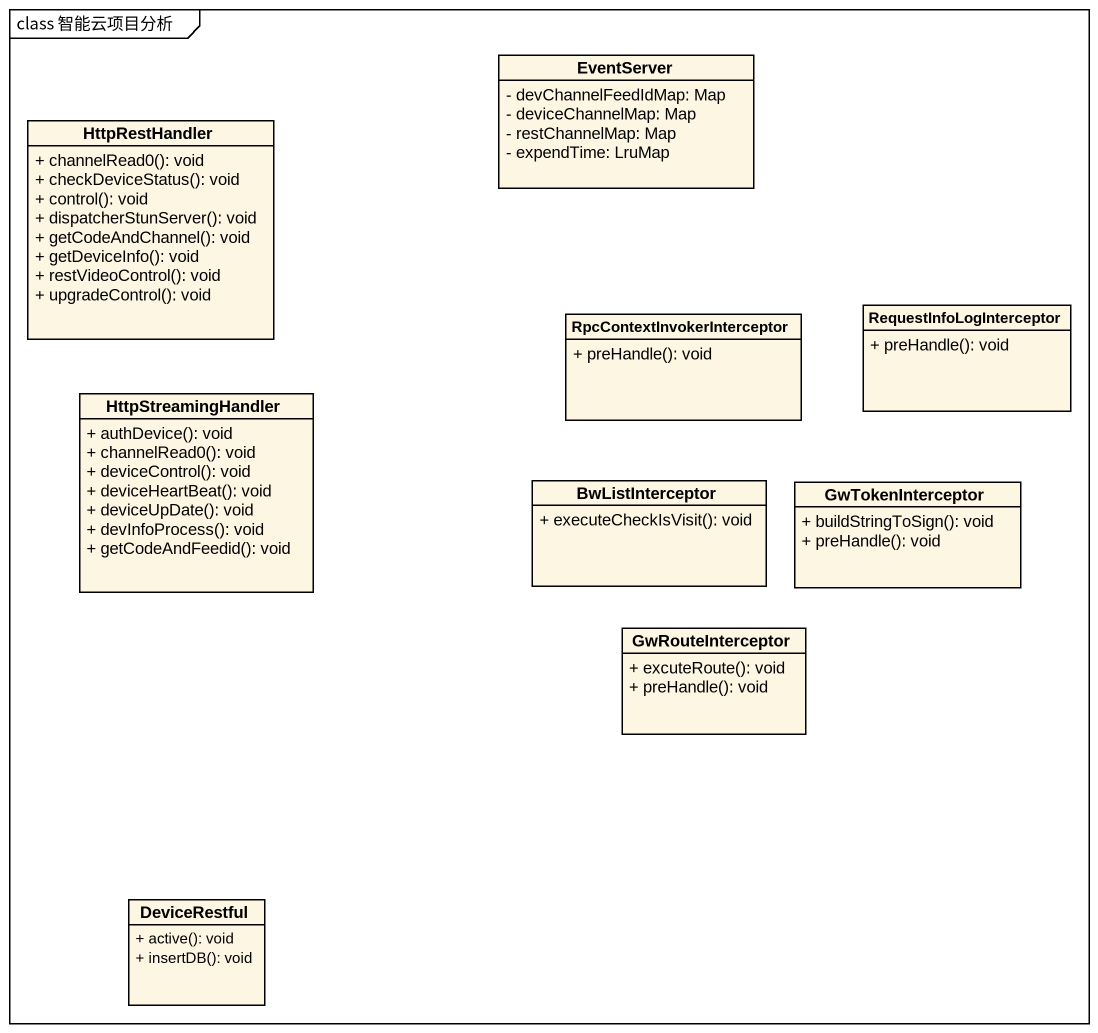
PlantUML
@startuml
mainframe class 智能云项目分析
hide circle
hide empty members
skinparam classAttributeIconSize 0
class EventServer {
  - devChannelFeedIdMap: Map
  - deviceChannelMap: Map
  - restChannelMap: Map
  - expendTime: LruMap
}
class HttpRestHandler {
  + channelRead0(): void
  + checkDeviceStatus(): void
  + control(): void
  + dispatcherStunServer(): void
  + getCodeAndChannel(): void
  + getDeviceInfo(): void
  + restVideoControl(): void
  + upgradeControl(): void
}
class RpcContextInvokerInterceptor {
  + preHandle(): void
}
class RequestInfoLogInterceptor {
  + preHandle(): void
}
class HttpStreamingHandler {
  + authDevice(): void
  + channelRead0(): void
  + deviceControl(): void
  + deviceHeartBeat(): void
  + deviceUpDate(): void
  + devInfoProcess(): void
  + getCodeAndFeedid(): void
}
class BwListInterceptor {
  + executeCheckIsVisit(): void
}
class GwTokenInterceptor {
  + buildStringToSign(): void
  + preHandle(): void
}
class GwRouteInterceptor {
  + excuteRoute(): void
  + preHandle(): void
}
class DeviceRestful {
  + active(): void
  + insertDB(): void
}
@enduml
